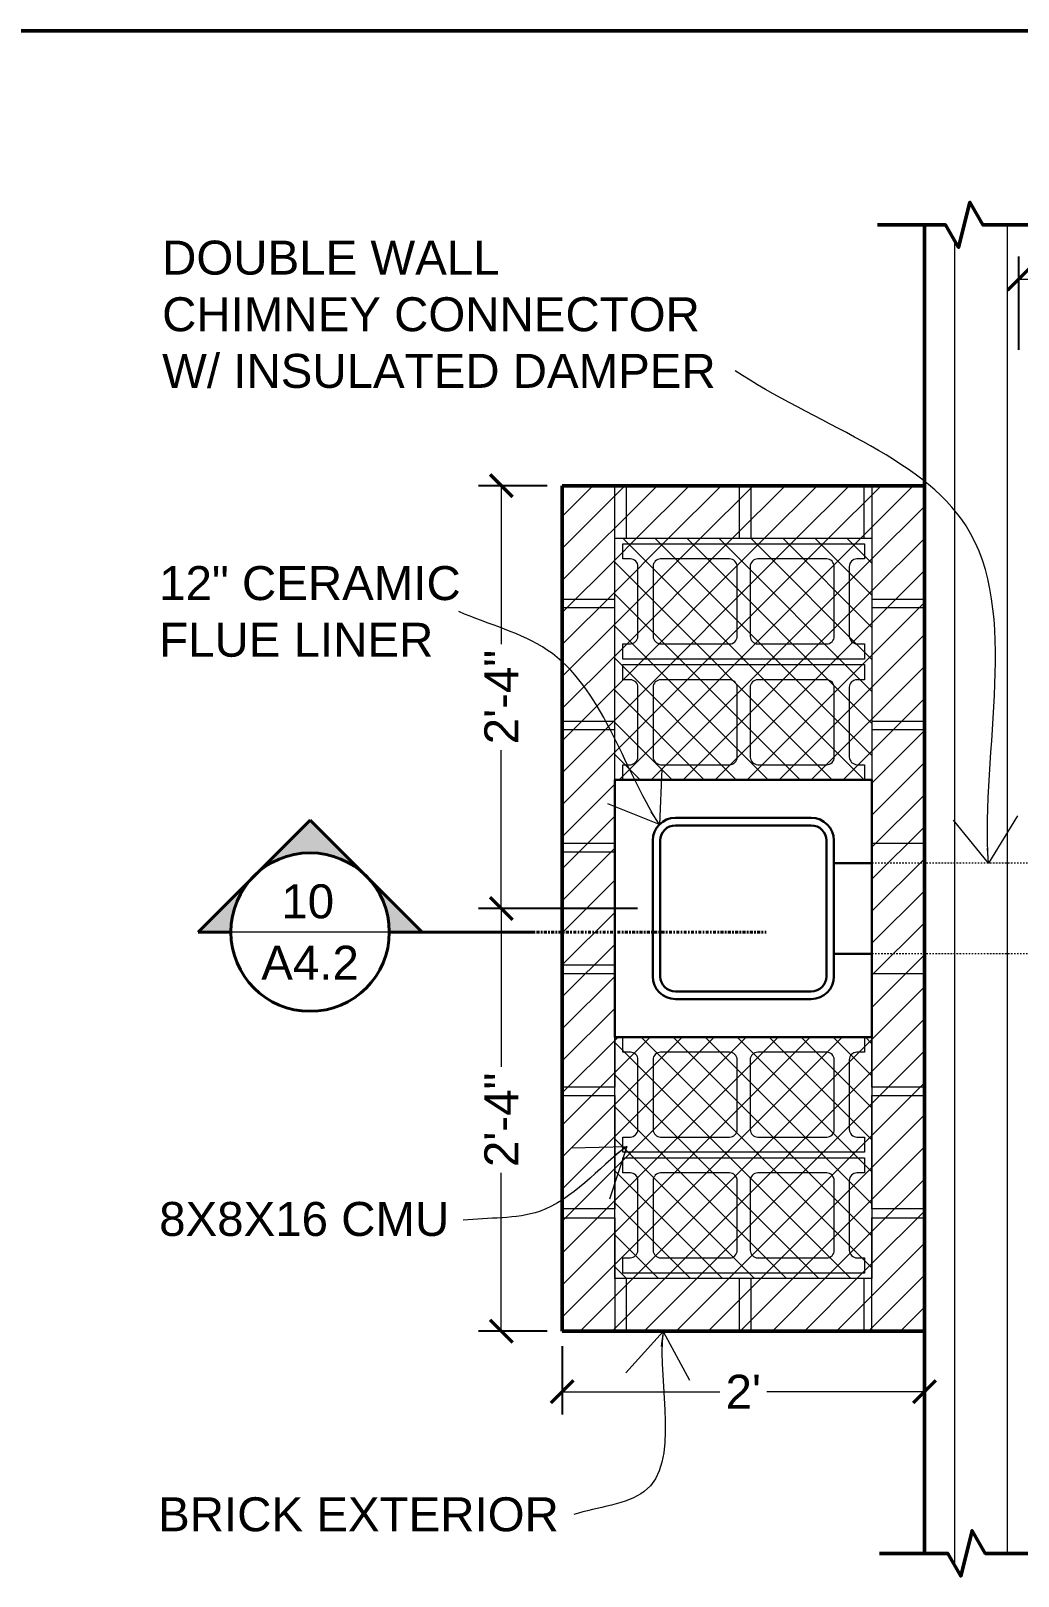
# Model space of a CAD drawing. Header units: inches. Extents: x -4969 to 16721, y 2489 to 24693.
# Drawn here: x 1088.2 to 1153.6, y 3778.8 to 3881.2 of the extents above; entities that cross this region are included whole.
import ezdxf

# ---------------------------------------------------------------- set-up
doc = ezdxf.new("R2010")
doc.units = ezdxf.units.IN
doc.header["$MEASUREMENT"] = 0
doc.linetypes.add('CENTER', pattern=[2, 1.25, -0.25, 0.25, -0.25])
doc.linetypes.add('DASHED2', pattern=[0.375, 0.25, -0.125])
doc.layers.get('0').update_dxf_attribs({"lineweight": 5})
for name, color, linetype, lineweight in [('1', 1, 'Continuous', 9), ('2', 6, 'Continuous', 20), ('3', 3, 'Continuous', 30), ('5', 4, 'Continuous', 50), ('A-DIMSx', 7, 'Continuous', 9), ('A-LINK', 7, 'Continuous', 40), ('A-TEXTx', 7, 'Continuous', 20)]:
    doc.layers.add(name, color=color, linetype=linetype, lineweight=lineweight)
doc.styles.get("Standard").update_dxf_attribs({"font": 'Arial.ttf'})
doc.dimstyles.get("Standard").update_dxf_attribs({"dimtxt": 3, "dimasz": 2, "dimexe": 0.03125, "dimexo": 0.0625, "dimgap": 0.03125, "dimtad": 0, "dimtoh": 1, "dimdec": 4, "dimlfac": 0.99985, "dimzin": 0, "dimdsep": 46, "dimlunit": 4, "dimtxsty": 'Standard', "dimblk": 'ARCHTICK', "dimblk1": 'ARCHTICK', "dimblk2": 'ARCHTICK', "dimcen": 0.09, "dimclrt": 256, "dimadec": 0, "dimazin": 0, "dimtfac": 1, "dimtdec": 4, "dimtofl": 0, "dimtmove": 0, "dimatfit": 3, "dimfxl": 1, "dimtolj": 1, "dimtzin": 0, "dimarcsym": 0})
pattern_1 = [(45, (-324.1652, 154.9367), (-1.0606602, 1.0606602), []), (135, (-324.1652, 154.9367), (-1.0606602, -1.0606602), [])]

# ---------------------------------------------------------------- blocks, each defined once
blk = doc.blocks.new('_ArchTick')
at = {"color": 0, "linetype": 'ByBlock', "lineweight": 0, "const_width": 0.15}
blk.add_lwpolyline([(-0.5, -0.5), (0.5, 0.5)], dxfattribs=at)
blk = doc.blocks.new('*D74')
at = {"layer": 'A-DIMSx', "color": 0, "lineweight": -2, "ltscale": 0.1, "transparency": 16777216}
for p, q in [((1153.66, 3860.03), (1153.66, 3866.22)), ((1183.66, 3860.03), (1183.66, 3866.22))]:
    blk.add_line(p, q, dxfattribs=at)
at = {"layer": 'A-DIMSx', "color": 0, "lineweight": 5, "ltscale": 0.1, "transparency": 16777216}
for p, q in [((1153.66, 3864.72), (1165.15, 3864.72)), ((1183.66, 3864.72), (1172.17, 3864.72))]:
    blk.add_line(p, q, dxfattribs=at)
at = {"layer": 'Defpoints', "color": 0, "ltscale": 0.1, "transparency": 16777216}
for p in [(1183.66, 3864.72), (1153.66, 3859.03), (1183.66, 3859.03)]:
    blk.add_point(p, dxfattribs=at)
at = {"layer": 'A-DIMSx', "color": 0, "lineweight": 5, "ltscale": 0.1, "transparency": 16777216, "xscale": 1.5, "yscale": 1.5, "zscale": 1.5, "rotation": 180}
blk.add_blockref('_ArchTick', (1153.66, 3864.72), dxfattribs=at)
at = {"layer": 'A-DIMSx', "color": 0, "lineweight": 5, "ltscale": 0.1, "transparency": 16777216, "xscale": 1.5, "yscale": 1.5, "zscale": 1.5}
blk.add_blockref('_ArchTick', (1183.66, 3864.72), dxfattribs=at)
at = {"layer": 'A-DIMSx', "ltscale": 0.1, "transparency": 16777216, "insert": (1168.66, 3864.72), "char_height": 2.25, "attachment_point": 5}
blk.add_mtext('\\A1;2\'-6"', dxfattribs=at)
blk = doc.blocks.new('Section Callout')
at = {"layer": 'A-LINK', "ltscale": 0.1}
h = blk.add_hatch(color=152, dxfattribs=at)
h.paths.add_polyline_path([(1891.06, 7392.5), (1883.64, 7385.08), (1891.06, 7377.65, -0.198912), (1887.98, 7385.08, -0.198912)])
h.paths.add_polyline_path([(1898.48, 7399.92), (1891.06, 7392.5, -0.198912), (1898.48, 7395.58)])
h.paths.add_polyline_path([(1891.06, 7377.65), (1898.48, 7370.23), (1898.48, 7374.58, -0.198912)])
at = {"layer": 'A-LINK', "color": 152, "ltscale": 0.1}
for p, q in [((1883.64, 7385.08), (1898.48, 7399.92)), ((1898.48, 7399.92), (1898.48, 7395.58)), ((1883.64, 7385.08), (1898.48, 7370.23)), ((1898.48, 7374.58), (1898.48, 7370.23)), ((1898.48, 7370.23), (1898.48, 7355.49))]:
    blk.add_line(p, q, dxfattribs=at)
blk.add_circle((1898.48, 7385.08), 10.5, dxfattribs=at)
blk = doc.blocks.new('*D212')
at = {"layer": 'A-DIMSx', "color": 0, "lineweight": -2, "ltscale": 0.1, "transparency": 16777216}
for p, q in [((1128.41, 3823.03), (1117.88, 3823.03)), ((1122.41, 3795.03), (1117.88, 3795.03))]:
    blk.add_line(p, q, dxfattribs=at)
at = {"layer": 'A-DIMSx', "color": 0, "lineweight": 5, "ltscale": 0.1, "transparency": 16777216}
for p, q in [((1119.38, 3823.03), (1119.38, 3812.54)), ((1119.38, 3795.03), (1119.38, 3805.52))]:
    blk.add_line(p, q, dxfattribs=at)
at = {"layer": 'Defpoints', "color": 0, "ltscale": 0.1, "transparency": 16777216}
for p in [(1119.38, 3823.03), (1129.41, 3823.03), (1123.41, 3795.03)]:
    blk.add_point(p, dxfattribs=at)
at = {"layer": 'A-DIMSx', "color": 0, "lineweight": 5, "ltscale": 0.1, "transparency": 16777216, "xscale": 1.5, "yscale": 1.5, "zscale": 1.5}
for p, rotation in [((1119.38, 3823.03), 90), ((1119.38, 3795.03), 270)]:
    blk.add_blockref('_ArchTick', p, dxfattribs=dict(at, rotation=rotation))
at = {"layer": 'A-DIMSx', "ltscale": 0.1, "transparency": 16777216, "insert": (1119.38, 3809.03), "char_height": 2.25, "attachment_point": 5, "rotation": 90}
blk.add_mtext('\\A1;2\'-4"', dxfattribs=at)
blk = doc.blocks.new('*D213')
at = {"layer": 'A-DIMSx', "color": 0, "lineweight": -2, "ltscale": 0.1, "transparency": 16777216}
for p, q in [((1123.41, 3794.03), (1123.41, 3789.52)), ((1147.41, 3794.03), (1147.41, 3789.52))]:
    blk.add_line(p, q, dxfattribs=at)
at = {"layer": 'A-DIMSx', "color": 0, "lineweight": 5, "ltscale": 0.1, "transparency": 16777216}
for p, q in [((1123.41, 3791.02), (1133.86, 3791.02)), ((1147.41, 3791.02), (1136.97, 3791.02))]:
    blk.add_line(p, q, dxfattribs=at)
at = {"layer": 'Defpoints', "color": 0, "ltscale": 0.1, "transparency": 16777216}
for p in [(1123.41, 3795.03), (1147.41, 3795.03), (1147.41, 3791.02)]:
    blk.add_point(p, dxfattribs=at)
at = {"layer": 'A-DIMSx', "color": 0, "lineweight": 5, "ltscale": 0.1, "transparency": 16777216, "xscale": 1.5, "yscale": 1.5, "zscale": 1.5, "rotation": 180}
blk.add_blockref('_ArchTick', (1123.41, 3791.02), dxfattribs=at)
at = {"layer": 'A-DIMSx', "color": 0, "lineweight": 5, "ltscale": 0.1, "transparency": 16777216, "xscale": 1.5, "yscale": 1.5, "zscale": 1.5}
blk.add_blockref('_ArchTick', (1147.41, 3791.02), dxfattribs=at)
at = {"layer": 'A-DIMSx', "ltscale": 0.1, "transparency": 16777216, "insert": (1135.41, 3791.02), "char_height": 2.25, "attachment_point": 5}
blk.add_mtext("\\A1;2'", dxfattribs=at)
blk = doc.blocks.new('*D366')
at = {"layer": 'A-DIMSx', "color": 0, "lineweight": -2, "ltscale": 0.1, "transparency": 16777216}
for p, q in [((1122.41, 3851.03), (1117.88, 3851.03)), ((1122.41, 3823.03), (1117.88, 3823.03))]:
    blk.add_line(p, q, dxfattribs=at)
at = {"layer": 'A-DIMSx', "color": 0, "lineweight": 5, "ltscale": 0.1, "transparency": 16777216}
for p, q in [((1119.38, 3851.03), (1119.38, 3840.54)), ((1119.38, 3823.03), (1119.38, 3833.52))]:
    blk.add_line(p, q, dxfattribs=at)
at = {"layer": 'Defpoints', "color": 0, "ltscale": 0.1, "transparency": 16777216}
for p in [(1119.38, 3851.03), (1123.41, 3851.03), (1123.41, 3823.03)]:
    blk.add_point(p, dxfattribs=at)
at = {"layer": 'A-DIMSx', "color": 0, "lineweight": 5, "ltscale": 0.1, "transparency": 16777216, "xscale": 1.5, "yscale": 1.5, "zscale": 1.5}
for p, rotation in [((1119.38, 3851.03), 90), ((1119.38, 3823.03), 270)]:
    blk.add_blockref('_ArchTick', p, dxfattribs=dict(at, rotation=rotation))
at = {"layer": 'A-DIMSx', "ltscale": 0.1, "transparency": 16777216, "insert": (1119.38, 3837.03), "char_height": 2.25, "attachment_point": 5, "rotation": 90}
blk.add_mtext('\\A1;2\'-4"', dxfattribs=at)

msp = doc.modelspace()

# ---------------------------------------------------------------- hatches: boundary and pattern name
at = {"layer": '1', "ltscale": 0.25}
h = msp.add_hatch(dxfattribs=at)
h.set_pattern_fill('ANSI31', color=256, scale=12, style=0)
h.set_pattern_definition([(45, (-324.1652, 154.9367), (-1.0606602, 1.0606602), [])])
h.paths.add_polyline_path([(1147.4121639, 3795.0315475), (1147.4121639, 3851.0315475), (1123.4121639, 3851.0315475), (1123.4121639, 3795.0315475)])
h.paths.add_polyline_path([(1126.8913873, 3798.5107708), (1126.8913873, 3814.5107708), (1126.8913873, 3831.5523242), (1126.8913873, 3847.5523242), (1143.9329406, 3847.5523242), (1143.9329406, 3831.5523242), (1143.9329406, 3814.5107708), (1143.9329406, 3798.5107708)], flags=16)
h = msp.add_hatch(dxfattribs=at)
h.set_pattern_fill('ANSI37', color=256, scale=12, style=0)
h.set_pattern_definition(pattern_1)
h.paths.add_polyline_path([(1143.9329406, 3831.5523242), (1143.9329406, 3847.5523242), (1126.8913873, 3847.5523242), (1126.8913873, 3831.5523242)])
h = msp.add_hatch(dxfattribs=at)
h.set_pattern_fill('ANSI37', color=256, scale=12, style=0)
h.set_pattern_definition(pattern_1)
h.paths.add_polyline_path([(1143.9329406, 3798.5107708), (1143.9329406, 3814.5107708), (1126.8913873, 3814.5107708), (1126.8913873, 3798.5107708)])

# ---------------------------------------------------------------- linework, layer by layer
at = {"layer": '1'}
for p, q in [((1152.9121639, 3780.3113673), (1152.9121639, 3868.3072523)), ((1149.4121639, 3779.5135234), (1149.4121639, 3867.252965))]:
    msp.add_line(p, q, dxfattribs=at)
at = {"layer": '2', "ltscale": 0.25}
msp.add_line((1147.4121639, 3835.0315475), (1147.4121639, 3811.0315475), dxfattribs=at)
at = {"layer": '2', "linetype": 'DASHED2', "ltscale": 0.2}
for p, q in [((1156.6415074, 3826.0315475), (1143.9329406, 3826.0315475)), ((1156.6415074, 3820.0315475), (1143.9329406, 3820.0315475))]:
    msp.add_line(p, q, dxfattribs=at)
at = {"layer": '2', "color": 152, "ltscale": 0.1}
for p, q in [((1111.9636046, 3821.4655375), (1101.4636046, 3821.4655375)), ((1111.2136046, 3821.4655375), (1102.2136046, 3821.4655375))]:
    msp.add_line(p, q, dxfattribs=at)
at = {"layer": '2', "ltscale": 0.25}
for points in [[(1123.4121639, 3843.5195521), (1126.8913873, 3843.5195521), (1126.8913873, 3851.0315475), (1123.4121639, 3851.0315475)], [(1127.6533356, 3851.0315475), (1127.6533356, 3847.5523242), (1135.165331, 3847.5523242), (1135.165331, 3851.0315475)], [(1135.9065027, 3851.0315475), (1135.9065027, 3847.5523242), (1143.4184981, 3847.5523242), (1143.4184981, 3851.0315475)], [(1143.9329406, 3843.5195521), (1147.4121639, 3843.5195521), (1147.4121639, 3851.0315475), (1143.9329406, 3851.0315475)], [(1126.8913873, 3798.5107708), (1126.8913873, 3847.5523242), (1143.9329406, 3847.5523242), (1143.9329406, 3798.5107708)], [(1123.4121639, 3835.4245406), (1126.8913873, 3835.4245406), (1126.8913873, 3842.9365361), (1123.4121639, 3842.9365361)], [(1143.9329406, 3835.4245406), (1147.4121639, 3835.4245406), (1147.4121639, 3842.9365361), (1143.9329406, 3842.9365361)], [(1123.4121639, 3827.3500452), (1126.8913873, 3827.3500452), (1126.8913873, 3834.8620406), (1123.4121639, 3834.8620406)], [(1143.9329406, 3827.3500452), (1147.4121639, 3827.3500452), (1147.4121639, 3834.8620406), (1143.9329406, 3834.8620406)], [(1123.4121639, 3826.7875452), (1126.8913873, 3826.7875452), (1126.8913873, 3819.2755498), (1123.4121639, 3819.2755498)], [(1123.4121639, 3818.7130498), (1126.8913873, 3818.7130498), (1126.8913873, 3811.2010544), (1123.4121639, 3811.2010544)], [(1143.9329406, 3818.7130498), (1147.4121639, 3818.7130498), (1147.4121639, 3811.2010544), (1143.9329406, 3811.2010544)], [(1123.4121639, 3810.6385544), (1126.8913873, 3810.6385544), (1126.8913873, 3803.1265589), (1123.4121639, 3803.1265589)], [(1143.9329406, 3810.6385544), (1147.4121639, 3810.6385544), (1147.4121639, 3803.1265589), (1143.9329406, 3803.1265589)], [(1123.4121639, 3802.5435429), (1126.8913873, 3802.5435429), (1126.8913873, 3795.0315475), (1123.4121639, 3795.0315475)], [(1143.9329406, 3802.5435429), (1147.4121639, 3802.5435429), (1147.4121639, 3795.0315475), (1143.9329406, 3795.0315475)], [(1127.6533356, 3798.5107708), (1127.6533356, 3795.0315475), (1135.165331, 3795.0315475), (1135.165331, 3798.5107708)], [(1135.9065027, 3798.5107708), (1135.9065027, 3795.0315475), (1143.4184981, 3795.0315475), (1143.4184981, 3798.5107708)]]:
    msp.add_lwpolyline(points, close=True, dxfattribs=at)
for points in [[(1127.4329406, 3847.1773242), (1143.4329406, 3847.1773242), (1143.4329406, 3846.1773242), (1142.9329406, 3846.1773242, 0.4142135624), (1142.4329406, 3845.6773242), (1142.4329406, 3841.0523242, 0.3822223132), (1142.9329406, 3840.5523242), (1143.4329406, 3840.5523242), (1143.4329406, 3839.5523242), (1127.4329406, 3839.5523242), (1127.4329406, 3840.5523242), (1127.9329406, 3840.5523242, 0.3717216438), (1128.4329406, 3841.0523242), (1128.4329406, 3845.6773242, 0.4142135624), (1127.9329406, 3846.1773242), (1127.4329406, 3846.1773242), (1127.4329406, 3847.1773242)], [(1127.4329406, 3839.1773242), (1143.4329406, 3839.1773242), (1143.4329406, 3838.1773242), (1142.9329406, 3838.1773242, 0.4142135624), (1142.4329406, 3837.6773242), (1142.4329406, 3833.0523242, 0.3822223132), (1142.9329406, 3832.5523242), (1143.4329406, 3832.5523242), (1143.4329406, 3831.5523242), (1127.4329406, 3831.5523242), (1127.4329406, 3832.5523242), (1127.9329406, 3832.5523242, 0.3717216438), (1128.4329406, 3833.0523242), (1128.4329406, 3837.6773242, 0.4142135624), (1127.9329406, 3838.1773242), (1127.4329406, 3838.1773242), (1127.4329406, 3839.1773242)], [(1127.4329406, 3814.5107708), (1143.4329406, 3814.5107708), (1143.4329406, 3813.5107708), (1142.9329406, 3813.5107708, 0.4142135624), (1142.4329406, 3813.0107708), (1142.4329406, 3808.3857708, 0.3822223132), (1142.9329406, 3807.8857708), (1143.4329406, 3807.8857708), (1143.4329406, 3806.8857708), (1127.4329406, 3806.8857708), (1127.4329406, 3807.8857708), (1127.9329406, 3807.8857708, 0.3717216438), (1128.4329406, 3808.3857708), (1128.4329406, 3813.0107708, 0.4142135624), (1127.9329406, 3813.5107708), (1127.4329406, 3813.5107708), (1127.4329406, 3814.5107708)], [(1127.4329406, 3806.5107708), (1143.4329406, 3806.5107708), (1143.4329406, 3805.5107708), (1142.9329406, 3805.5107708, 0.4142135624), (1142.4329406, 3805.0107708), (1142.4329406, 3800.3857708, 0.3822223132), (1142.9329406, 3799.8857708), (1143.4329406, 3799.8857708), (1143.4329406, 3798.8857708), (1127.4329406, 3798.8857708), (1127.4329406, 3799.8857708), (1127.9329406, 3799.8857708, 0.3717216438), (1128.4329406, 3800.3857708), (1128.4329406, 3805.0107708, 0.4142135624), (1127.9329406, 3805.5107708), (1127.4329406, 3805.5107708), (1127.4329406, 3806.5107708)]]:
    msp.add_lwpolyline(points, format="xyb", dxfattribs=at)
for points in [[(1129.4329406, 3845.6773242), (1129.4329406, 3841.0523242, 0.3775176235), (1129.9329406, 3840.5523242), (1134.502837, 3840.5523242, 0.420602308), (1135.002837, 3841.0523242), (1135.002837, 3845.6773242, 0.4142135624), (1134.502837, 3846.1773242), (1129.9329406, 3846.1773242, 0.4142135624)], [(1135.8630442, 3845.6773242), (1135.8630442, 3841.0523242, 0.3775176235), (1136.3630442, 3840.5523242), (1140.9329406, 3840.5523242, 0.420602308), (1141.4329406, 3841.0523242), (1141.4329406, 3845.6773242, 0.4142135624), (1140.9329406, 3846.1773242), (1136.3630442, 3846.1773242, 0.4142135624)], [(1129.4329406, 3837.6773242), (1129.4329406, 3833.0523242, 0.3775176235), (1129.9329406, 3832.5523242), (1134.502837, 3832.5523242, 0.420602308), (1135.002837, 3833.0523242), (1135.002837, 3837.6773242, 0.4142135624), (1134.502837, 3838.1773242), (1129.9329406, 3838.1773242, 0.4142135624)], [(1135.8630442, 3837.6773242), (1135.8630442, 3833.0523242, 0.3775176235), (1136.3630442, 3832.5523242), (1140.9329406, 3832.5523242, 0.420602308), (1141.4329406, 3833.0523242), (1141.4329406, 3837.6773242, 0.4142135624), (1140.9329406, 3838.1773242), (1136.3630442, 3838.1773242, 0.4142135624)], [(1129.4329406, 3813.0107708), (1129.4329406, 3808.3857708, 0.3775176235), (1129.9329406, 3807.8857708), (1134.502837, 3807.8857708, 0.420602308), (1135.002837, 3808.3857708), (1135.002837, 3813.0107708, 0.4142135624), (1134.502837, 3813.5107708), (1129.9329406, 3813.5107708, 0.4142135624)], [(1135.8630442, 3813.0107708), (1135.8630442, 3808.3857708, 0.3775176235), (1136.3630442, 3807.8857708), (1140.9329406, 3807.8857708, 0.420602308), (1141.4329406, 3808.3857708), (1141.4329406, 3813.0107708, 0.4142135624), (1140.9329406, 3813.5107708), (1136.3630442, 3813.5107708, 0.4142135624)], [(1129.4329406, 3805.0107708), (1129.4329406, 3800.3857708, 0.3775176235), (1129.9329406, 3799.8857708), (1134.502837, 3799.8857708, 0.420602308), (1135.002837, 3800.3857708), (1135.002837, 3805.0107708, 0.4142135624), (1134.502837, 3805.5107708), (1129.9329406, 3805.5107708, 0.4142135624)], [(1135.8630442, 3805.0107708), (1135.8630442, 3800.3857708, 0.3775176235), (1136.3630442, 3799.8857708), (1140.9329406, 3799.8857708, 0.420602308), (1141.4329406, 3800.3857708), (1141.4329406, 3805.0107708, 0.4142135624), (1140.9329406, 3805.5107708), (1136.3630442, 3805.5107708, 0.4142135624)]]:
    msp.add_lwpolyline(points, format="xyb", close=True, dxfattribs=at)
at = {"layer": '3'}
for p, q in [((1139.9121639, 3829.0315475), (1130.9121639, 3829.0315475)), ((1139.9121639, 3828.5315475), (1130.9121639, 3828.5315475)), ((1129.4121639, 3818.5315475), (1129.4121639, 3827.5315475)), ((1129.9121639, 3818.5315475), (1129.9121639, 3827.5315475)), ((1140.9121639, 3818.5315475), (1140.9121639, 3827.5315475)), ((1141.4121639, 3818.5315475), (1141.4121639, 3827.5315475)), ((1130.9121639, 3817.5315475), (1139.9121639, 3817.5315475)), ((1130.9121639, 3817.0315475), (1139.9121639, 3817.0315475))]:
    msp.add_line(p, q, dxfattribs=at)
at = {"layer": '3', "ltscale": 0.25}
for p, q in [((1141.4121639, 3826.0315475), (1143.9329406, 3826.0315475)), ((1141.4121639, 3820.0315475), (1143.9329406, 3820.0315475))]:
    msp.add_line(p, q, dxfattribs=at)
msp.add_lwpolyline([(1126.8913873, 3831.5523242), (1143.9329406, 3831.5523242), (1143.9329406, 3814.5107708), (1126.8913873, 3814.5107708)], close=True, dxfattribs=at)
at = {"layer": '3'}
for centre, radius, start, end in [((1130.9121639, 3827.5315475), 1.5, 90, 180), ((1139.9121639, 3827.5315475), 1.5, 0, 90), ((1130.9121639, 3827.5315475), 1, 90, 180), ((1139.9121639, 3827.5315475), 1, 0, 90), ((1130.9121639, 3818.5315475), 1.5, 180, 270), ((1130.9121639, 3818.5315475), 1, 180, 270), ((1139.9121639, 3818.5315475), 1.5, 270, 0), ((1139.9121639, 3818.5315475), 1, 270, 0)]:
    msp.add_arc(centre, radius, start, end, dxfattribs=at)
at = {"layer": '5', "ltscale": 0.1}
msp.add_line((933.746427, 3881.1523771), (1217.8061026, 3881.1523771), dxfattribs=at)
at = {"layer": '5'}
for p, q in [((1147.4121639, 3780.3113673), (1147.4121639, 3868.3072523)), ((1123.4121639, 3851.0315475), (1123.4121639, 3795.0315475)), ((1123.4121639, 3851.0315475), (1147.4121639, 3851.0315475)), ((1147.4121639, 3795.0315475), (1123.4121639, 3795.0315475))]:
    msp.add_line(p, q, dxfattribs=at)
for points in [[(1156.0388062, 3868.3072523), (1151.2855217, 3868.3072523), (1150.4194963, 3869.8072523), (1149.6694963, 3866.8072523), (1148.8034709, 3868.3072523), (1144.2888062, 3868.3072523)], [(1156.1868639, 3780.3113673), (1151.4335794, 3780.3113673), (1150.567554, 3781.8113673), (1149.817554, 3778.8113673), (1148.9515286, 3780.3113673), (1144.4368639, 3780.3113673)]]:
    msp.add_lwpolyline(points, dxfattribs=at)
at = {"layer": 'A-LINK', "color": 152, "linetype": 'CENTER', "ltscale": 0.15}
msp.add_line((1111.9636046, 3821.4655375), (1136.9187569, 3821.4655375), dxfattribs=at)

# ---------------------------------------------------------------- block references
at = {"color": 152, "ltscale": 0.1, "xscale": -0.5, "yscale": 0.5, "zscale": 0.5, "rotation": 89.99999999999991}
msp.add_blockref('Section Callout', (4799.2513964, 4770.708013), dxfattribs=at)

# ---------------------------------------------------------------- texts
at = {"layer": 'A-LINK', "color": 152, "ltscale": 0.1, "attachment_point": 5}
for s, insert, char_height, width in [('10', (1106.558533, 3823.487213), 2.25, 4.885580918), ('{\\H0.75x;A4.2}', (1106.7114757, 3819.4355554), 3, 4.925655415)]:
    msp.add_mtext(s, dxfattribs=dict(at, insert=insert, char_height=char_height, width=width))
at = {"layer": 'A-TEXTx', "ltscale": 0.5, "char_height": 2.25}
for s, insert, attachment_point in [('{DOUBLE WALL \\PCHIMNEY CONNECTOR\\PW/ INSULATED DAMPER}', (1096.9117836, 3862.3695257), 4), ('{12" CERAMIC\\PFLUE LINER}', (1096.7164224, 3842.688115), 4), ('8X8X16 CMU', (1096.7164224, 3802.4499134), 4), ('{BRICK EXTERIOR}', (1123.189538, 3782.8885728), 6)]:
    msp.add_mtext(s, dxfattribs=dict(at, insert=insert, attachment_point=attachment_point))

# ---------------------------------------------------------------- dimensions: what is measured, and where the dimension line sits
at = {"layer": 'A-DIMSx', "ltscale": 0.1}
for base, p1, p2, picture, middle in [((1183.6621639, 3864.7206941), (1153.6621639, 3859.0283322), (1183.6621639, 3859.0283322), '*D74', (1168.6621639, 3864.7206941)), ((1147.4121639, 3791.0222754), (1123.4121639, 3795.0315475), (1147.4121639, 3795.0315475), '*D213', (1135.4121639, 3791.0222754))]:
    dim = msp.add_linear_dim(base=base, p1=p1, p2=p2, dimstyle='Standard', override={"dimtxt": 2.25, "dimasz": 1.5, "dimexe": 1.5, "dimexo": 1, "dimgap": 0.5, "dimlfac": -47.9928, "dimlwd": 5}, dxfattribs=at)
    dim.commit()
    dim.dimension.update_dxf_attribs({"geometry": picture, "text_midpoint": middle})
for base, p1, p2, picture, middle in [((1119.3824979, 3851.0315475), (1123.4121639, 3823.0315475), (1123.4121639, 3851.0315475), '*D366', (1119.3824979, 3837.0315475)), ((1119.3824979, 3823.0315475), (1123.4121639, 3795.0315475), (1129.4121639, 3823.0315475), '*D212', (1119.3824979, 3809.0315475))]:
    dim = msp.add_linear_dim(base=base, p1=p1, p2=p2, angle=90, dimstyle='Standard', override={"dimtxt": 2.25, "dimasz": 1.5, "dimexe": 1.5, "dimexo": 1, "dimgap": 0.5, "dimlfac": -47.9928, "dimlwd": 5}, dxfattribs=at)
    dim.commit()
    dim.dimension.update_dxf_attribs({"geometry": picture, "text_midpoint": middle})

# ---------------------------------------------------------------- leaders
at = {"layer": 'A-TEXTx', "path_type": 1, "annotation_type": 0, "has_hookline": 1, "hookline_direction": 1}
for points, text_width in [([(1151.6436241, 3826.0315475), (1150.1692998, 3848.3704663), (1134.8748059, 3858.6439562)], 36.5970327), ([(1129.8515038, 3828.5922077), (1122.4251276, 3840.1483012), (1116.5678829, 3842.688115)], 19.5133015), ([(1127.6985448, 3807.2693017), (1121.9154106, 3802.969486), (1116.8540564, 3802.3795684)], 26.2771146), ([(1130.0947867, 3795.0055147), (1128.8469945, 3784.4074585), (1124.189538, 3782.8885728)], 26.2771146)]:
    msp.add_leader(points, dimstyle='Standard', override={"dimasz": 3, "dimgap": 1, "dimldrblk": 'Open90', "dimlwd": -1}, dxfattribs=dict(at, text_width=text_width))

doc.saveas('drawing.dxf')
